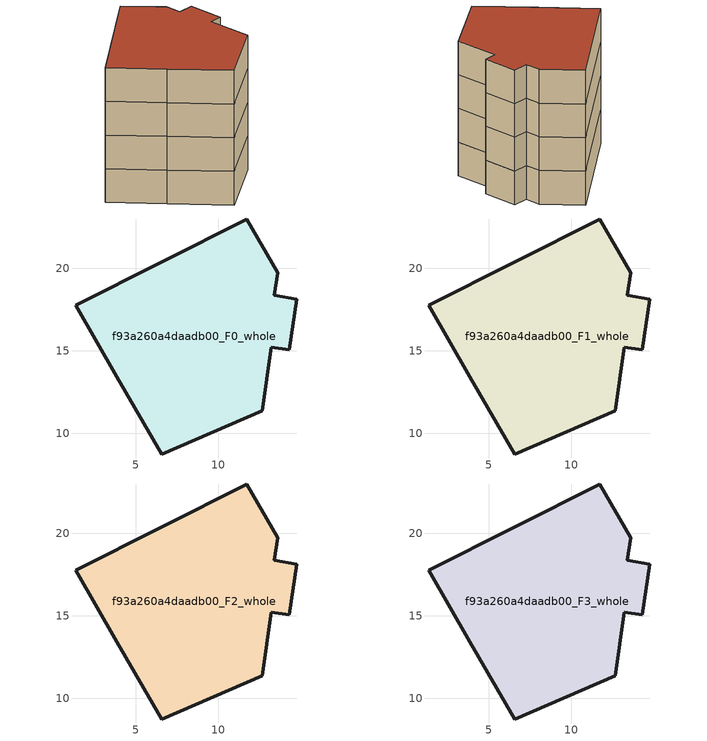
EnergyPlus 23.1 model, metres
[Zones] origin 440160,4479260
f93a260a4daadb00_F0_whole
 floor ground (EU_floor_Construction): 11.72,22.98 13.61,19.73 13.39,18.37 14.76,18.13 14.29,15.06 13.22,15.22 12.65,11.38 6.57,8.75 3.86,13.44 1.37,17.76 z0
 wall outside (EU_wall_Construction): 1.37,17.76 3.86,13.44 6.57,8.75 12.65,11.38 13.22,15.22 14.29,15.06 14.76,18.13 13.39,18.37 13.61,19.73 11.72,22.98 1.37,17.76 z0:3
f93a260a4daadb00_F1_whole
 floor to f93a260a4daadb00_F0_whole (EU_floor_Construction): 11.72,22.98 13.61,19.73 13.39,18.37 14.76,18.13 14.29,15.06 13.22,15.22 12.65,11.38 6.57,8.75 3.86,13.44 1.37,17.76 z3
 wall outside (EU_wall_Construction): 1.37,17.76 3.86,13.44 6.57,8.75 12.65,11.38 13.22,15.22 14.29,15.06 14.76,18.13 13.39,18.37 13.61,19.73 11.72,22.98 1.37,17.76 z3:6
f93a260a4daadb00_F2_whole
 floor to f93a260a4daadb00_F1_whole (EU_floor_Construction): 11.72,22.98 13.61,19.73 13.39,18.37 14.76,18.13 14.29,15.06 13.22,15.22 12.65,11.38 6.57,8.75 3.86,13.44 1.37,17.76 z6
 wall outside (EU_wall_Construction): 1.37,17.76 3.86,13.44 6.57,8.75 12.65,11.38 13.22,15.22 14.29,15.06 14.76,18.13 13.39,18.37 13.61,19.73 11.72,22.98 1.37,17.76 z6:9
f93a260a4daadb00_F3_whole
 floor to f93a260a4daadb00_F2_whole (EU_floor_Construction): 11.72,22.98 13.61,19.73 13.39,18.37 14.76,18.13 14.29,15.06 13.22,15.22 12.65,11.38 6.57,8.75 3.86,13.44 1.37,17.76 z9
 wall outside (EU_wall_Construction): 1.37,17.76 3.86,13.44 6.57,8.75 12.65,11.38 13.22,15.22 14.29,15.06 14.76,18.13 13.39,18.37 13.61,19.73 11.72,22.98 1.37,17.76 z9:12
 roof outside (EU_roof_Construction): 12.65,11.38 13.22,15.22 14.29,15.06 14.76,18.13 13.39,18.37 13.61,19.73 11.72,22.98 1.37,17.76 3.86,13.44 6.57,8.75 z12
[Building]
EU S2 Campaign: North Axis=0; Terrain=City; Solar Distribution=FullExterior
[Site:Location]
Madrid: Latitude=40.5; Longitude=-3.5; Time Zone=1; Elevation=609
[SizingPeriod:WeatherFileDays]
AnnualSizingPeriod: Begin Month=1; Begin Day of Month=1; End Month=12; End Day of Month=31; Day of Week for Start Day=Monday; Use Weather File Daylight Saving Period=No; Use Weather File Rain and Snow Indicators=No
[MATERIAL]
EU_InternalMass_Material: Roughness=MediumRough; Thickness=0.1; Conductivity=1; Density=1800; Specific Heat=900; Thermal Absorptance=0.9; Solar Absorptance=0.7; Visible Absorptance=0.7
[MATERIAL:NOMASS] Roughness=MediumRough; Thermal Absorptance=0.9; Solar Absorptance=0.7; Visible Absorptance=0.7
Name | Thermal Resistance
EU_wall_NoMass; EU_roof_NoMass | 2.16768
EU_floor_NoMass | 1.14339
[CONSTRUCTION]
EU_wall_Construction: EU_wall_NoMass
EU_roof_Construction: EU_roof_NoMass
EU_floor_Construction: EU_floor_NoMass
EU_InternalMass_Construction: EU_InternalMass_Material
[ZONE] Type=1; Multiplier=1; Ceiling Height=autocalculate; Volume=330.97; Floor Area=autocalculate; Part of Total Floor Area=Yes
f93a260a4daadb00_F0_whole; f93a260a4daadb00_F1_whole; f93a260a4daadb00_F2_whole; f93a260a4daadb00_F3_whole
[INTERNALMASS] Construction=EU_InternalMass_Construction; Surface Area=110.323
Name | Zone or ZoneList
f93a260a4daadb00_F0_whole_EU_InternalMass | f93a260a4daadb00_F0_whole
f93a260a4daadb00_F1_whole_EU_InternalMass | f93a260a4daadb00_F1_whole
f93a260a4daadb00_F2_whole_EU_InternalMass | f93a260a4daadb00_F2_whole
f93a260a4daadb00_F3_whole_EU_InternalMass | f93a260a4daadb00_F3_whole
[OTHEREQUIPMENT] Fuel Type=Electricity; Design Level Calculation Method=Watts/Area; Power per Zone Floor Area=1; Fraction Latent=0; Fraction Radiant=0; Fraction Lost=0; Carbon Dioxide Generation Rate=0; EndUse Subcategory=EU_Step8_InternalGains
Name | Zone or ZoneList or Space or SpaceList | Schedule
EU_Step8_InternalGain_f93a260a4daadb00_F0_whole_f000 | f93a260a4daadb00_F0_whole | EU_Step8_GainSchedule_f93a260a4daadb00_F0_whole_f000
EU_Step8_InternalGain_f93a260a4daadb00_F1_whole_f000 | f93a260a4daadb00_F1_whole | EU_Step8_GainSchedule_f93a260a4daadb00_F1_whole_f000
EU_Step8_InternalGain_f93a260a4daadb00_F2_whole_f000 | f93a260a4daadb00_F2_whole | EU_Step8_GainSchedule_f93a260a4daadb00_F2_whole_f000
EU_Step8_InternalGain_f93a260a4daadb00_F3_whole_f000 | f93a260a4daadb00_F3_whole | EU_Step8_GainSchedule_f93a260a4daadb00_F3_whole_f000
[ZONEVENTILATION:DESIGNFLOWRATE] Schedule=EU_AlwaysOn; Design Flow Rate Calculation Method=AirChanges/Hour; Air Changes per Hour=0.480546; Ventilation Type=Natural; Fan Pressure Rise=0; Fan Total Efficiency=1; Constant Term Coefficient=1; Temperature Term Coefficient=0; Velocity Term Coefficient=0; Velocity Squared Term Coefficient=0; Minimum Indoor Temperature=-100; Maximum Indoor Temperature=100; Delta Temperature=-100; Minimum Outdoor Temperature=-100; Maximum Outdoor Temperature=100; Maximum Wind Speed=40
Name | Zone or ZoneList or Space or SpaceList
EU_ConstantAir_f93a260a4daadb00_F0_whole | f93a260a4daadb00_F0_whole
EU_ConstantAir_f93a260a4daadb00_F1_whole | f93a260a4daadb00_F1_whole
EU_ConstantAir_f93a260a4daadb00_F2_whole | f93a260a4daadb00_F2_whole
EU_ConstantAir_f93a260a4daadb00_F3_whole | f93a260a4daadb00_F3_whole
[HVACTEMPLATE:THERMOSTAT] Constant Heating Setpoint=20; Constant Cooling Setpoint=50
EU_HeatOnly_f93a260a4daadb00_F0_whole; EU_HeatOnly_f93a260a4daadb00_F1_whole; EU_HeatOnly_f93a260a4daadb00_F2_whole; EU_HeatOnly_f93a260a4daadb00_F3_whole
[HVACTEMPLATE:ZONE:IDEALLOADSAIRSYSTEM] System Availability Schedule=EU_AlwaysOn; Maximum Heating Supply Air Temperature=50; Minimum Cooling Supply Air Temperature=13; Maximum Heating Supply Air Humidity Ratio=0.0156; Minimum Cooling Supply Air Humidity Ratio=0.0077; Heating Limit=NoLimit; Cooling Limit=NoLimit; Heating Availability Schedule=EU_AlwaysOn; Cooling Availability Schedule=EU_CoolingOff; Dehumidification Control Type=ConstantSensibleHeatRatio; Cooling Sensible Heat Ratio=0.7; Dehumidification Setpoint=60; Humidification Control Type=None; Humidification Setpoint=30; Outdoor Air Method=None; Outdoor Air Flow Rate per Person=0.00944; Outdoor Air Flow Rate per Zone Floor Area=0; Outdoor Air Flow Rate per Zone=0; Demand Controlled Ventilation Type=None; Outdoor Air Economizer Type=NoEconomizer; Heat Recovery Type=None; Sensible Heat Recovery Effectiveness=0.7; Latent Heat Recovery Effectiveness=0.65
Name | Template Thermostat
f93a260a4daadb00_F0_whole | EU_HeatOnly_f93a260a4daadb00_F0_whole
f93a260a4daadb00_F1_whole | EU_HeatOnly_f93a260a4daadb00_F1_whole
f93a260a4daadb00_F2_whole | EU_HeatOnly_f93a260a4daadb00_F2_whole
f93a260a4daadb00_F3_whole | EU_HeatOnly_f93a260a4daadb00_F3_whole
[SIZING:ZONE] Zone Cooling Design Supply Air Temperature Input Method=SupplyAirTemperature; Zone Cooling Design Supply Air Temperature=13; Zone Heating Design Supply Air Temperature Input Method=SupplyAirTemperature; Zone Heating Design Supply Air Temperature=50; Zone Cooling Design Supply Air Humidity Ratio=0.008; Zone Heating Design Supply Air Humidity Ratio=0.008; Cooling Design Air Flow Method=DesignDay; Cooling Design Air Flow Rate=0; Cooling Minimum Air Flow per Zone Floor Area=0.000762; Cooling Minimum Air Flow=0; Cooling Minimum Air Flow Fraction=0.2; Heating Design Air Flow Method=DesignDay; Heating Design Air Flow Rate=0; Heating Maximum Air Flow per Zone Floor Area=0.002032; Heating Maximum Air Flow=0.141576; Heating Maximum Air Flow Fraction=0.3; Account for Dedicated Outdoor Air System=No; Dedicated Outdoor Air System Control Strategy=NeutralSupplyAir; Dedicated Outdoor Air Low Setpoint Temperature for Design=autosize; Dedicated Outdoor Air High Setpoint Temperature for Design=autosize; Zone Load Sizing Method=Sensible Load Only No Latent Load; Zone Latent Cooling Design Supply Air Humidity Ratio Input Method=HumidityRatioDifference; Zone Cooling Design Supply Air Humidity Ratio Difference=0.005; Zone Latent Heating Design Supply Air Humidity Ratio Input Method=HumidityRatioDifference; Zone Humidification Design Supply Air Humidity Ratio Difference=0.005
f93a260a4daadb00_F0_whole; f93a260a4daadb00_F1_whole; f93a260a4daadb00_F2_whole; f93a260a4daadb00_F3_whole
[SCHEDULE:CONSTANT]
Name | Hourly Value
EU_AlwaysOn | 1
EU_CoolingOff | 0
[SCHEDULE:FILE] Column Number=1; Rows to Skip at Top=0; Number of Hours of Data=8760; Column Separator=Comma; Interpolate to Timestep=No; Minutes per Item=60; Adjust Schedule for Daylight Savings=Yes
Name | File
EU_Step8_GainSchedule_f93a260a4daadb00_F0_whole_f000 | C:\Users\o_iseri\Desktop\OpenUBEM\openubem\outputs\eu_evidence\EU-11\ES-MAD-BERRUGUETE\idfs\f93a260a4daadb00\f93a260a4daadb00_F0_whole_f000_gain.csv
EU_Step8_GainSchedule_f93a260a4daadb00_F1_whole_f000 | C:\Users\o_iseri\Desktop\OpenUBEM\openubem\outputs\eu_evidence\EU-11\ES-MAD-BERRUGUETE\idfs\f93a260a4daadb00\f93a260a4daadb00_F1_whole_f000_gain.csv
EU_Step8_GainSchedule_f93a260a4daadb00_F2_whole_f000 | C:\Users\o_iseri\Desktop\OpenUBEM\openubem\outputs\eu_evidence\EU-11\ES-MAD-BERRUGUETE\idfs\f93a260a4daadb00\f93a260a4daadb00_F2_whole_f000_gain.csv
EU_Step8_GainSchedule_f93a260a4daadb00_F3_whole_f000 | C:\Users\o_iseri\Desktop\OpenUBEM\openubem\outputs\eu_evidence\EU-11\ES-MAD-BERRUGUETE\idfs\f93a260a4daadb00\f93a260a4daadb00_F3_whole_f000_gain.csv
